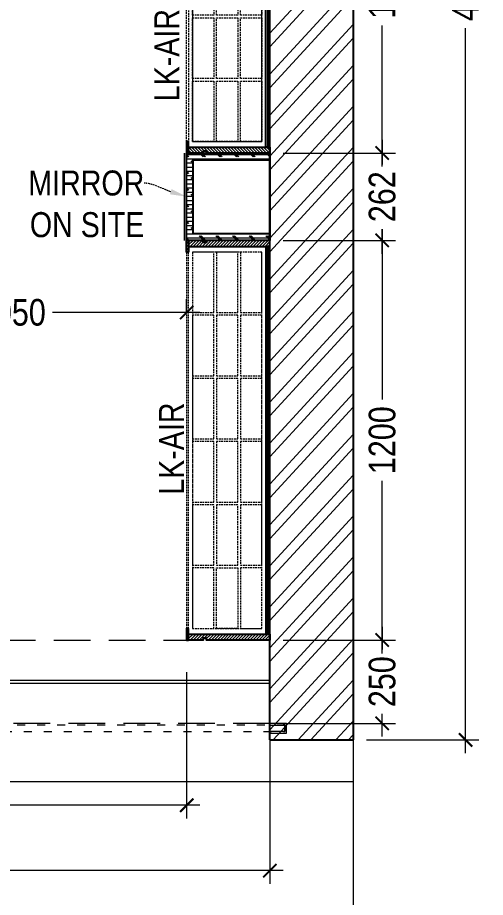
# Model space of a CAD drawing. Extents: x 9776 to 16997, y -1124789 to 0.
# Drawn here: x 15592 to 16997, y -1123436 to -1120795 of the extents above; entities that cross this region are included whole.
import ezdxf
from ezdxf import colors
from ezdxf.entities.mleader import LeaderData, LeaderLine
from ezdxf.lldxf.tags import DXFTag
from ezdxf.math import Vec2, Vec3

# ---------------------------------------------------------------- set-up
doc = ezdxf.new("R2010")
doc.units = 0
doc.header["$LTSCALE"] = 40
doc.header["$MEASUREMENT"] = 0
doc.header["$PDMODE"] = 3
for name, pattern in [('a_p6_plan_L18$0$HIDDEN', [0.375, 0.25, -0.125]), ('ACAD_ISO03W100', [30, 12, -18]), ('HIDDEN', [0.375, 0.25, -0.125]), ('HIDDEN2', [0.1875, 0.125, -0.0625])]:
    doc.linetypes.add(name, pattern=pattern)
for name, color, linetype, lineweight in [('beam', 90, 'Continuous', 9), ('dimensions', 149, 'Continuous', 5), ('Floor-Unit', 1, 'Continuous', 13), ('Glass-FrontGlazing', 150, 'Continuous', 20), ('IM-ANNO-HATCH', 8, 'Continuous', 5), ('LENS_HATCH_WALL', 251, 'Continuous', 5), ('LENS_PARTITION', 21, 'Continuous', 25), ('LENS_TEXT', 31, 'HIDDEN2', 5), ('LN-ELEVATION-1', 81, 'Continuous', 25), ('LN-ELEVATION-2', 103, 'Continuous', 20), ('LN-ELEVATION-3', 125, 'a_p6_plan_L18$0$HIDDEN', 18), ('LN-HATCH', 251, 'Continuous', 0), ('Mirror', 4, 'Continuous', 15), ('shutter', 172, 'Continuous', 9), ('Steps', 4, 'Continuous', 9)]:
    doc.layers.add(name, color=color, linetype=linetype, lineweight=lineweight)
doc.layers.add('wall', color=5, linetype='Continuous')
doc.styles.get("Standard").update_dxf_attribs({"font": 'ARIALN.TTF'})
tags = doc.linetypes.add('DASHED2', pattern=[0.375, 0.25, -0.125]).pattern_tags.tags
tags[6:7] = [DXFTag(74, 4), DXFTag(75, 0), DXFTag(340, '0'), DXFTag(46, 1.0), DXFTag(50, 0.0), DXFTag(44, 0.0), DXFTag(45, 0.0)]
tags[4:5] = [DXFTag(74, 4), DXFTag(75, 0), DXFTag(340, '0'), DXFTag(46, 1.0), DXFTag(50, 0.0), DXFTag(44, 0.0), DXFTag(45, 0.0)]
doc.dimstyles.new('Working', dxfattribs={"dimscale": 0.8, "dimtxt": 100, "dimasz": 50, "dimexe": 50, "dimexo": 50, "dimgap": 0, "dimtad": 0, "dimdec": 0, "dimzin": 0, "dimdsep": 46, "dimtxsty": 'Standard', "dimblk": 'ARCHTICK', "dimcen": 0, "dimdle": 50, "dimclrd": 250, "dimclre": 8, "dimclrt": 7, "dimadec": 0, "dimazin": 0, "dimtfac": 1, "dimtdec": 0, "dimtofl": 0, "dimtmove": 1, "dimatfit": 3, "dimfxl": 3, "dimtolj": 1, "dimlwd": 5, "dimlwe": 0, "dimarcsym": 0})
pattern_1 = [(45, (7858054.0837, 3504049.203), (-4.4901280605, 4.4901280605), [])]
pattern_2 = [(45, (7858558.917, 3503823.203), (-4.4901280605, 4.4901280605), [])]

# ---------------------------------------------------------------- blocks, each defined once
blk = doc.blocks.new('sdvwers')
at = {"layer": 'IM-ANNO-HATCH'}
h = blk.add_hatch(dxfattribs=at)
h.set_pattern_fill('CORK', color=256, scale=100, angle=180)
h.set_pattern_definition([(180, (-16600, 1118193.753), (-1e-15, -12.5), []), (315, (-16606.25, 1118200.003), (25, 25), [17.6776696, -17.6776696]), (315, (-16609.375, 1118200.003), (25, 25), [17.6776696, -17.6776696]), (315, (-16612.5, 1118200.003), (25, 25), [17.6776696, -17.6776696])])
h.paths.add_polyline_path([(-480, -3027.6), (-250, -3027.6), (-250, -3007.6), (-440, -3007.6), (-500, -3007.6), (-500, -3269.7), (-250, -3269.7), (-250, -3249.7), (-480, -3249.7)])
at = {"layer": 'LENS_HATCH_WALL', "ltscale": 12}
h = blk.add_hatch(dxfattribs=at)
h.set_pattern_fill('ANSI32', color=256, scale=222, angle=182.4314, style=0)
h.set_pattern_definition([(227.43139487, (-30457272.47, 1547692.1), (61.3109499, -56.31633798), []), (227.43139487, (-30457311.68, 1547690.435), (61.3109499, -56.31633798), [])])
h.paths.add_polyline_path([(-6520, 0), (-6520, -4769.7), (-6270, -4769.7), (-6270, -4719.7), (-6270, -250), (-250, -250), (-250, -1672.4), (-250, -4769.7), (0, -4769.7), (0, 0)])
at = {"layer": 'beam', "linetype": 'HIDDEN', "ltscale": 11}
blk.add_lwpolyline([(-250, -4719.7), (-3044.1, -4719.7), (-3044.1, -4469.7), (-250, -4469.7)], close=True, dxfattribs=at)
at = {"layer": 'LENS_PARTITION'}
for points in [[(-500, -3007.6), (-250, -3007.6), (-250, -3269.7), (-500, -3269.7)], [(-480, -3027.6), (-250, -3027.6), (-250, -3249.7), (-480, -3249.7)]]:
    blk.add_lwpolyline(points, close=True, dxfattribs=at)
at = {"layer": 'Mirror', "lineweight": 0}
for points in [[(-506, -3269.7), (-506, -3007.6)], [(-500, -3269.7), (-500, -3007.6)]]:
    blk.add_lwpolyline(points, dxfattribs=at)
at = {"layer": 'shutter', "color": 5, "linetype": 'ACAD_ISO03W100', "ltscale": 0.05, "true_color": 0x0505ff}
blk.add_lwpolyline([(-3089.1, -4724.7), (-3089.1, -4744.7), (-205, -4744.7), (-205, -4724.7)], close=True, dxfattribs=at)
at = {"layer": 'shutter', "ltscale": 10}
blk.add_lwpolyline([(-250, -4719.7), (-250, -4724.7), (-205, -4724.7), (-205, -4744.7), (-250, -4744.7), (-250, -4749.7), (-200, -4749.7), (-200, -4719.7)], close=True, dxfattribs=at)
at = {"layer": 'Steps'}
for p, q in [((0, -4769.7), (0, -6594.7)), ((-6520, -4894.7), (0, -4894.7))]:
    blk.add_line(p, q, dxfattribs=at)
at = {"layer": 'wall', "color": 1}
for p, q in [((0, 0), (0, -4769.7)), ((-250, -4769.7), (-250, -250)), ((-250, -4769.7), (0, -4769.7))]:
    blk.add_line(p, q, dxfattribs=at)
blk = doc.blocks.new('12MM VC PLAN')
at = {"layer": 'LN-HATCH', "ltscale": 0.5}
h = blk.add_hatch(dxfattribs=at)
h.set_pattern_fill('ANSI31', color=256, scale=2)
h.set_pattern_definition([(45, (3760859.753, 1795248.936), (-4.490128061, 4.490128061), [])])
h.paths.add_polyline_path([(-1200, 250), (-1200, 60), (-1194, 60), (-1194, 50), (-1200, 50), (-1200, 6), (-1182, 6), (-1182, 250)])
h = blk.add_hatch(dxfattribs=at)
h.set_pattern_fill('ANSI31', color=256, scale=2)
h.set_pattern_definition(pattern_1)
h.paths.add_polyline_path([(0, 250), (0, 60), (-6, 60), (-6, 50), (0, 50), (0, 6), (-18, 6), (-18, 250)])
h = blk.add_hatch(dxfattribs=at)
h.set_pattern_fill('ANSI31', color=256, scale=2)
h.set_pattern_definition([(45, (7858047.0837, 3504049.203), (-4.4901280605, 4.4901280605), [])])
h.paths.add_polyline_path([(-1165, 6), (-1165, 0), (-1200, 0), (-1200, 6)])
h = blk.add_hatch(dxfattribs=at)
h.set_pattern_fill('ANSI31', color=256, scale=2)
h.set_pattern_definition(pattern_1)
h.paths.add_polyline_path([(-28, 6), (-28, 0), (0, 0), (0, 6)])
at = {"layer": 'LN-ELEVATION-1', "ltscale": 0.5}
for points in [[(-1200, 250), (-1200, 60), (-1194, 60), (-1194, 50), (-1200, 50), (-1200, 6), (-1182, 6), (-1182, 250)], [(-18, 238), (-1182, 238), (-1182, 244), (-18, 244)], [(0, 250), (0, 60), (-6, 60), (-6, 50), (0, 50), (0, 6), (-18, 6), (-18, 250)], [(-1165, 6), (-1165, 0), (-1200, 0), (-1200, 6)], [(-35, 6), (-35, 0), (0, 0), (0, 6)]]:
    blk.add_lwpolyline(points, close=True, dxfattribs=at)
at = {"layer": 'LN-ELEVATION-3', "ltscale": 0.5}
for p, q in [((-1182, 250), (-18, 250)), ((-1165, 6), (-35, 6)), ((-35, 0), (-1165, 0))]:
    blk.add_line(p, q, dxfattribs=at)
for points in [[(-1165, 226), (-35, 226), (-35, 18), (-1165, 18)], [(-1165, 226), (-983.3, 226), (-983.3, 162), (-1165, 162)], [(-975.3, 226), (-793.7, 226), (-793.7, 162), (-975.3, 162)], [(-785.7, 226), (-604, 226), (-604, 162), (-785.7, 162)], [(-596, 226), (-414.3, 226), (-414.3, 162), (-596, 162)], [(-406.3, 226), (-224.7, 226), (-224.7, 162), (-406.3, 162)], [(-216.7, 226), (-35, 226), (-35, 162), (-216.7, 162)], [(-1165, 90), (-983.3, 90), (-983.3, 154), (-1165, 154)], [(-975.3, 154), (-793.7, 154), (-793.7, 90), (-975.3, 90)], [(-785.7, 154), (-604, 154), (-604, 90), (-785.7, 90)], [(-596, 154), (-414.3, 154), (-414.3, 90), (-596, 90)], [(-406.3, 154), (-224.7, 154), (-224.7, 90), (-406.3, 90)], [(-216.7, 154), (-35, 154), (-35, 90), (-216.7, 90)], [(-1165, 82), (-983.3, 82), (-983.3, 18), (-1165, 18)], [(-975.3, 82), (-793.7, 82), (-793.7, 18), (-975.3, 18)], [(-785.7, 82), (-604, 82), (-604, 18), (-785.7, 18)], [(-596, 82), (-414.3, 82), (-414.3, 18), (-596, 18)], [(-406.3, 82), (-224.7, 82), (-224.7, 18), (-406.3, 18)], [(-216.7, 82), (-35, 82), (-35, 18), (-216.7, 18)]]:
    blk.add_lwpolyline(points, close=True, dxfattribs=at)
blk = doc.blocks.new('1010MM VC PLAN')
at = {"layer": 'LN-HATCH', "ltscale": 0.5}
h = blk.add_hatch(dxfattribs=at)
h.set_pattern_fill('ANSI31', color=256, scale=2)
h.set_pattern_definition([(45, (3761554.586, 1795022.936), (-4.490128061, 4.490128061), [])])
h.paths.add_polyline_path([(-505.2, 24), (-505.2, -166), (-499.2, -166), (-499.2, -176), (-505.2, -176), (-505.2, -220), (-487.2, -220), (-487.2, 24)])
h = blk.add_hatch(dxfattribs=at)
h.set_pattern_fill('ANSI31', color=256, scale=2)
h.set_pattern_definition(pattern_2)
h.paths.add_polyline_path([(504.8, 24), (504.8, -166), (498.8, -166), (498.8, -176), (504.8, -176), (504.8, -220), (486.8, -220), (486.8, 24)])
h = blk.add_hatch(dxfattribs=at)
h.set_pattern_fill('ANSI31', color=256, scale=2)
h.set_pattern_definition([(45, (7858741.917, 3503823.203), (-4.4901280605, 4.4901280605), [])])
h.paths.add_polyline_path([(-470.2, -220), (-470.2, -226), (-505.2, -226), (-505.2, -220)])
h = blk.add_hatch(dxfattribs=at)
h.set_pattern_fill('ANSI31', color=256, scale=2)
h.set_pattern_definition(pattern_2)
h.paths.add_polyline_path([(476.8, -220), (476.8, -226), (511.8, -226), (511.8, -220)])
at = {"layer": 'LN-ELEVATION-1', "ltscale": 0.5}
for points in [[(-505.2, 24), (-505.2, -166), (-499.2, -166), (-499.2, -176), (-505.2, -176), (-505.2, -220), (-487.2, -220), (-487.2, 24)], [(486.8, 12), (-487.2, 12), (-487.2, 18), (486.8, 18)], [(504.8, 24), (504.8, -166), (498.8, -166), (498.8, -176), (504.8, -176), (504.8, -220), (486.8, -220), (486.8, 24)], [(-470.2, -220), (-470.2, -226), (-505.2, -226), (-505.2, -220)], [(469.8, -220), (469.8, -226), (504.8, -226), (504.8, -220)]]:
    blk.add_lwpolyline(points, close=True, dxfattribs=at)
at = {"layer": 'LN-ELEVATION-2', "ltscale": 0.5}
blk.add_lwpolyline([(470.2, 0), (-470.2, 0), (-470.2, -208), (470.2, -208)], close=True, dxfattribs=at)
at = {"layer": 'LN-ELEVATION-3', "ltscale": 0.5}
for p, q in [((-487.2, 24), (486.8, 24)), ((-470.2, -220), (469.8, -220)), ((469.8, -226), (-470.2, -226))]:
    blk.add_line(p, q, dxfattribs=at)
for points in [[(-470.2, 0), (-288.5, 0), (-288.5, -64), (-470.2, -64)], [(-280.5, 0), (-98.8, 0), (-98.8, -64), (-280.5, -64)], [(-90.8, 0), (90.8, 0), (90.8, -64), (-90.8, -64)], [(98.8, 0), (280.5, 0), (280.5, -64), (98.8, -64)], [(288.5, 0), (470.2, 0), (470.2, -64), (288.5, -64)], [(-470.2, -136), (-288.5, -136), (-288.5, -72), (-470.2, -72)], [(-280.5, -72), (-98.8, -72), (-98.8, -136), (-280.5, -136)], [(-90.8, -72), (90.8, -72), (90.8, -136), (-90.8, -136)], [(98.8, -72), (280.5, -72), (280.5, -136), (98.8, -136)], [(288.5, -72), (470.2, -72), (470.2, -136), (288.5, -136)], [(-470.2, -144), (-288.5, -144), (-288.5, -208), (-470.2, -208)], [(-280.5, -144), (-98.8, -144), (-98.8, -208), (-280.5, -208)], [(-90.8, -144), (90.8, -144), (90.8, -208), (-90.8, -208)], [(98.8, -144), (280.5, -144), (280.5, -208), (98.8, -208)], [(288.5, -144), (470.2, -144), (470.2, -208), (288.5, -208)]]:
    blk.add_lwpolyline(points, close=True, dxfattribs=at)
blk = doc.blocks.new('_ArchTick')
at = {"const_width": 0.15}
blk.add_lwpolyline([(-0.5, -0.5), (0.5, 0.5)], dxfattribs=at)
blk = doc.blocks.new('*D28')
at = {"layer": 'Defpoints', "color": 0, "ltscale": 50, "transparency": 16777216}
for p in [(16100, 0), (14755.9, -1122663.5), (16100, -1123159.5)]:
    blk.add_point(p, dxfattribs=at)
at = {"layer": 'dimensions', "color": 8, "linetype": 'DASHED2', "lineweight": 0, "ltscale": 50, "transparency": 16777216}
for p, q in [((14755.9, -1122759.5), (14755.9, -1123199.5)), ((16100, -1122759.5), (16100, -1123199.5))]:
    blk.add_line(p, q, dxfattribs=at)
at = {"layer": 'dimensions', "color": 250, "linetype": 'DASHED2', "lineweight": 5, "ltscale": 50, "transparency": 16777216}
for p, q in [((14715.9, -1123159.5), (15333.2, -1123159.5)), ((16140, -1123159.5), (15522.7, -1123159.5))]:
    blk.add_line(p, q, dxfattribs=at)
at = {"layer": 'dimensions', "color": 250, "lineweight": 5, "ltscale": 50, "transparency": 16777216, "xscale": 40, "yscale": 40, "zscale": 40, "rotation": 180}
blk.add_blockref('_ArchTick', (14755.9, -1123159.5), dxfattribs=at)
at = {"layer": 'dimensions', "color": 250, "lineweight": 5, "ltscale": 50, "transparency": 16777216, "xscale": 40, "yscale": 40, "zscale": 40}
blk.add_blockref('_ArchTick', (16100, -1123159.5), dxfattribs=at)
at = {"layer": 'dimensions', "color": 7, "ltscale": 50, "transparency": 16777216, "insert": (15428, -1123159.5), "char_height": 80, "attachment_point": 5, "bg_fill": 3, "box_fill_scale": 1.25, "bg_fill_color": 9, "bg_fill_true_color": 13158600, "bg_fill_transparency": 0}
blk.add_mtext('\\A1;1344', dxfattribs=at)
blk = doc.blocks.new('*D29')
at = {"layer": 'Defpoints', "color": 0, "ltscale": 50, "transparency": 16777216}
for p in [(16100, 0), (16350, -496), (16350, -1122663.5)]:
    blk.add_point(p, dxfattribs=at)
at = {"layer": 'dimensions', "color": 8, "linetype": 'DASHED2', "lineweight": 0, "ltscale": 50, "transparency": 16777216}
for p, q in [((16100, -96), (16100, -536)), ((16350, -896), (16350, -456))]:
    blk.add_line(p, q, dxfattribs=at)
at = {"layer": 'dimensions', "color": 250, "linetype": 'DASHED2', "lineweight": 5, "ltscale": 50, "transparency": 16777216}
for p, q in [((16060, -496), (16152.1, -496)), ((16390, -496), (16297.9, -496))]:
    blk.add_line(p, q, dxfattribs=at)
at = {"layer": 'dimensions', "color": 250, "lineweight": 5, "ltscale": 50, "transparency": 16777216, "xscale": 40, "yscale": 40, "zscale": 40, "rotation": 180}
blk.add_blockref('_ArchTick', (16100, -496), dxfattribs=at)
at = {"layer": 'dimensions', "color": 250, "lineweight": 5, "ltscale": 50, "transparency": 16777216, "xscale": 40, "yscale": 40, "zscale": 40}
blk.add_blockref('_ArchTick', (16350, -496), dxfattribs=at)
at = {"layer": 'dimensions', "color": 7, "ltscale": 50, "transparency": 16777216, "insert": (16225, -496), "char_height": 80, "attachment_point": 5, "bg_fill": 3, "box_fill_scale": 1.25, "bg_fill_color": 9, "bg_fill_true_color": 13158600, "bg_fill_transparency": 0}
blk.add_mtext('\\A1;250', dxfattribs=at)
blk = doc.blocks.new('*D30')
at = {"layer": 'Defpoints', "color": 0, "ltscale": 50, "transparency": 16777216}
for p in [(16350, -1122663.5), (16687.5, -1122663.5), (16350, -1122913.5)]:
    blk.add_point(p, dxfattribs=at)
at = {"layer": 'dimensions', "color": 250, "linetype": 'DASHED2', "lineweight": 5, "ltscale": 50, "transparency": 16777216}
for p, q in [((16687.5, -1122623.5), (16687.5, -1122715.6)), ((16687.5, -1122953.5), (16687.5, -1122861.4))]:
    blk.add_line(p, q, dxfattribs=at)
at = {"layer": 'dimensions', "color": 8, "linetype": 'DASHED2', "lineweight": 0, "ltscale": 50, "transparency": 16777216}
for p, q in [((16390, -1122663.5), (16727.5, -1122663.5)), ((16390, -1122913.5), (16727.5, -1122913.5))]:
    blk.add_line(p, q, dxfattribs=at)
at = {"layer": 'dimensions', "color": 250, "lineweight": 5, "ltscale": 50, "transparency": 16777216, "xscale": 40, "yscale": 40, "zscale": 40}
for p, rotation in [((16687.5, -1122663.5), 90), ((16687.5, -1122913.5), 270)]:
    blk.add_blockref('_ArchTick', p, dxfattribs=dict(at, rotation=rotation))
at = {"layer": 'dimensions', "color": 7, "ltscale": 50, "transparency": 16777216, "insert": (16687.5, -1122788.5), "char_height": 80, "attachment_point": 5, "rotation": 90, "bg_fill": 3, "box_fill_scale": 1.25, "bg_fill_color": 9, "bg_fill_true_color": 13158600, "bg_fill_transparency": 0}
blk.add_mtext('\\A1;250', dxfattribs=at)
blk = doc.blocks.new('*D31')
at = {"layer": 'Defpoints', "color": 0, "ltscale": 50, "transparency": 16777216}
for p in [(16350, -1121463.5), (16687.5, -1121463.5), (16350, -1122663.5)]:
    blk.add_point(p, dxfattribs=at)
at = {"layer": 'dimensions', "color": 250, "linetype": 'DASHED2', "lineweight": 5, "ltscale": 50, "transparency": 16777216}
for p, q in [((16687.5, -1121423.5), (16687.5, -1121968.7)), ((16687.5, -1122703.5), (16687.5, -1122158.3))]:
    blk.add_line(p, q, dxfattribs=at)
at = {"layer": 'dimensions', "color": 8, "linetype": 'DASHED2', "lineweight": 0, "ltscale": 50, "transparency": 16777216}
for p, q in [((16390, -1121463.5), (16727.5, -1121463.5)), ((16390, -1122663.5), (16727.5, -1122663.5))]:
    blk.add_line(p, q, dxfattribs=at)
at = {"layer": 'dimensions', "color": 250, "lineweight": 5, "ltscale": 50, "transparency": 16777216, "xscale": 40, "yscale": 40, "zscale": 40}
for p, rotation in [((16687.5, -1121463.5), 90), ((16687.5, -1122663.5), 270)]:
    blk.add_blockref('_ArchTick', p, dxfattribs=dict(at, rotation=rotation))
at = {"layer": 'dimensions', "color": 7, "ltscale": 50, "transparency": 16777216, "insert": (16687.5, -1122063.5), "char_height": 80, "attachment_point": 5, "rotation": 90, "bg_fill": 3, "box_fill_scale": 1.25, "bg_fill_color": 9, "bg_fill_true_color": 13158600, "bg_fill_transparency": 0}
blk.add_mtext('\\A1;1200', dxfattribs=at)
blk = doc.blocks.new('*D32')
at = {"layer": 'Defpoints', "color": 0, "ltscale": 50, "transparency": 16777216}
for p in [(16350, -1121201.4), (16687.5, -1121201.4), (16350, -1121463.5)]:
    blk.add_point(p, dxfattribs=at)
at = {"layer": 'dimensions', "color": 250, "linetype": 'DASHED2', "lineweight": 5, "ltscale": 50, "transparency": 16777216}
for p, q in [((16687.5, -1121161.4), (16687.5, -1121259.7)), ((16687.5, -1121503.5), (16687.5, -1121405.2))]:
    blk.add_line(p, q, dxfattribs=at)
at = {"layer": 'dimensions', "color": 8, "linetype": 'DASHED2', "lineweight": 0, "ltscale": 50, "transparency": 16777216}
for p, q in [((16390, -1121201.4), (16727.5, -1121201.4)), ((16390, -1121463.5), (16727.5, -1121463.5))]:
    blk.add_line(p, q, dxfattribs=at)
at = {"layer": 'dimensions', "color": 250, "lineweight": 5, "ltscale": 50, "transparency": 16777216, "xscale": 40, "yscale": 40, "zscale": 40}
for p, rotation in [((16687.5, -1121201.4), 90), ((16687.5, -1121463.5), 270)]:
    blk.add_blockref('_ArchTick', p, dxfattribs=dict(at, rotation=rotation))
at = {"layer": 'dimensions', "color": 7, "ltscale": 50, "transparency": 16777216, "insert": (16687.5, -1121332.5), "char_height": 80, "attachment_point": 5, "rotation": 90, "bg_fill": 3, "box_fill_scale": 1.25, "bg_fill_color": 9, "bg_fill_true_color": 13158600, "bg_fill_transparency": 0}
blk.add_mtext('\\A1;262', dxfattribs=at)
blk = doc.blocks.new('*D33')
at = {"layer": 'Defpoints', "color": 0, "ltscale": 50, "transparency": 16777216}
for p in [(16350, -1120191.4), (16687.5, -1120191.4), (16350, -1121201.4)]:
    blk.add_point(p, dxfattribs=at)
at = {"layer": 'dimensions', "color": 250, "linetype": 'DASHED2', "lineweight": 5, "ltscale": 50, "transparency": 16777216}
for p, q in [((16687.5, -1120151.4), (16687.5, -1120601.6)), ((16687.5, -1121241.4), (16687.5, -1120791.2))]:
    blk.add_line(p, q, dxfattribs=at)
at = {"layer": 'dimensions', "color": 8, "linetype": 'DASHED2', "lineweight": 0, "ltscale": 50, "transparency": 16777216}
for p, q in [((16390, -1120191.4), (16727.5, -1120191.4)), ((16390, -1121201.4), (16727.5, -1121201.4))]:
    blk.add_line(p, q, dxfattribs=at)
at = {"layer": 'dimensions', "color": 250, "lineweight": 5, "ltscale": 50, "transparency": 16777216, "xscale": 40, "yscale": 40, "zscale": 40}
for p, rotation in [((16687.5, -1120191.4), 90), ((16687.5, -1121201.4), 270)]:
    blk.add_blockref('_ArchTick', p, dxfattribs=dict(at, rotation=rotation))
at = {"layer": 'dimensions', "color": 7, "ltscale": 50, "transparency": 16777216, "insert": (16687.5, -1120696.4), "char_height": 80, "attachment_point": 5, "rotation": 90, "bg_fill": 3, "box_fill_scale": 1.25, "bg_fill_color": 9, "bg_fill_true_color": 13158600, "bg_fill_transparency": 0}
blk.add_mtext('\\A1;1010', dxfattribs=at)
blk = doc.blocks.new('*D51')
at = {"layer": 'Defpoints', "color": 0, "ltscale": 50, "transparency": 16777216}
for p in [(15050, -1121543.6), (15050, -1121680), (16100, -1121703.5)]:
    blk.add_point(p, dxfattribs=at)
at = {"layer": 'dimensions', "color": 8, "linetype": 'DASHED2', "lineweight": 0, "ltscale": 50, "transparency": 16777216}
for p, q in [((15050, -1121583.6), (15050, -1121720)), ((16100, -1121680), (16100, -1121640))]:
    blk.add_line(p, q, dxfattribs=at)
at = {"layer": 'dimensions', "color": 250, "linetype": 'DASHED2', "lineweight": 5, "ltscale": 50, "transparency": 16777216}
for p, q in [((15010, -1121680), (15480.2, -1121680)), ((16140, -1121680), (15669.8, -1121680))]:
    blk.add_line(p, q, dxfattribs=at)
at = {"layer": 'dimensions', "color": 250, "lineweight": 5, "ltscale": 50, "transparency": 16777216, "xscale": 40, "yscale": 40, "zscale": 40, "rotation": 180}
blk.add_blockref('_ArchTick', (15050, -1121680), dxfattribs=at)
at = {"layer": 'dimensions', "color": 250, "lineweight": 5, "ltscale": 50, "transparency": 16777216, "xscale": 40, "yscale": 40, "zscale": 40}
blk.add_blockref('_ArchTick', (16100, -1121680), dxfattribs=at)
at = {"layer": 'dimensions', "color": 7, "ltscale": 50, "transparency": 16777216, "insert": (15575, -1121680), "char_height": 80, "attachment_point": 5, "bg_fill": 3, "box_fill_scale": 1.25, "bg_fill_color": 9, "bg_fill_true_color": 13158600, "bg_fill_transparency": 0}
blk.add_mtext('\\A1;1050', dxfattribs=at)
blk = doc.blocks.new('*D73')
at = {"layer": 'Defpoints', "color": 0, "ltscale": 50, "transparency": 16777216}
for p in [(16350, -1118443.8), (16938, -1118443.8), (16600, -1122963.5)]:
    blk.add_point(p, dxfattribs=at)
at = {"layer": 'dimensions', "color": 250, "linetype": 'DASHED2', "lineweight": 5, "ltscale": 50, "transparency": 16777216}
for p, q in [((16938, -1118403.8), (16938, -1120604.5)), ((16938, -1123003.5), (16938, -1120802.8))]:
    blk.add_line(p, q, dxfattribs=at)
at = {"layer": 'dimensions', "color": 8, "linetype": 'DASHED2', "lineweight": 0, "ltscale": 50, "transparency": 16777216}
for p, q in [((16538, -1118443.8), (16978, -1118443.8)), ((16640, -1122963.5), (16978, -1122963.5))]:
    blk.add_line(p, q, dxfattribs=at)
at = {"layer": 'dimensions', "color": 250, "lineweight": 5, "ltscale": 50, "transparency": 16777216, "xscale": 40, "yscale": 40, "zscale": 40}
for p, rotation in [((16938, -1118443.8), 90), ((16938, -1122963.5), 270)]:
    blk.add_blockref('_ArchTick', p, dxfattribs=dict(at, rotation=rotation))
at = {"layer": 'dimensions', "color": 7, "ltscale": 50, "transparency": 16777216, "insert": (16938, -1120703.6), "char_height": 80, "attachment_point": 5, "rotation": 90, "bg_fill": 3, "box_fill_scale": 1.25, "bg_fill_color": 9, "bg_fill_true_color": 13158600, "bg_fill_transparency": 0}
blk.add_mtext('\\A1;4520', dxfattribs=at)
blk = doc.blocks.new('*D74')
at = {"layer": 'Defpoints', "color": 0, "ltscale": 50, "transparency": 16777216}
for p in [(16350, -1122783.5), (13555.9, -1122793.5), (13555.9, -1123355.5)]:
    blk.add_point(p, dxfattribs=at)
at = {"layer": 'dimensions', "color": 8, "linetype": 'DASHED2', "lineweight": 0, "ltscale": 50, "transparency": 16777216}
for p, q in [((13555.9, -1122955.5), (13555.9, -1123395.5)), ((16350, -1122955.5), (16350, -1123395.5))]:
    blk.add_line(p, q, dxfattribs=at)
at = {"layer": 'dimensions', "color": 250, "linetype": 'DASHED2', "lineweight": 5, "ltscale": 50, "transparency": 16777216}
for p, q in [((13515.9, -1123355.5), (14854.6, -1123355.5)), ((16390, -1123355.5), (15051.3, -1123355.5))]:
    blk.add_line(p, q, dxfattribs=at)
at = {"layer": 'dimensions', "color": 250, "lineweight": 5, "ltscale": 50, "transparency": 16777216, "xscale": 40, "yscale": 40, "zscale": 40, "rotation": 180}
blk.add_blockref('_ArchTick', (13555.9, -1123355.5), dxfattribs=at)
at = {"layer": 'dimensions', "color": 250, "lineweight": 5, "ltscale": 50, "transparency": 16777216, "xscale": 40, "yscale": 40, "zscale": 40}
blk.add_blockref('_ArchTick', (16350, -1123355.5), dxfattribs=at)
at = {"layer": 'dimensions', "color": 7, "ltscale": 50, "transparency": 16777216, "insert": (14953, -1123355.5), "char_height": 80, "attachment_point": 5, "bg_fill": 3, "box_fill_scale": 1.25, "bg_fill_color": 9, "bg_fill_true_color": 13158600, "bg_fill_transparency": 0}
blk.add_mtext('\\A1;2794', dxfattribs=at)

msp = doc.modelspace()

# ---------------------------------------------------------------- linework, layer by layer
at = {"layer": 'Glass-FrontGlazing'}
msp.add_lwpolyline([(13555.9, -1122793.5), (13555.9, -1122783.5), (16350, -1122783.5), (16350, -1122793.5)], close=True, dxfattribs=at)

# ---------------------------------------------------------------- block references
msp.add_blockref('sdvwers', (16600, -1118193.8))
at = {"layer": 'Floor-Unit', "rotation": 270}
msp.add_blockref('1010MM VC PLAN', (16326, -1120696.6), dxfattribs=at)
at = {"layer": 'Floor-Unit', "ltscale": 0.5, "xscale": -1, "rotation": 270}
msp.add_blockref('12MM VC PLAN', (16100, -1121463.5), dxfattribs=at)

# ---------------------------------------------------------------- texts
at = {"layer": 'LENS_TEXT', "linetype": 'Continuous', "ltscale": 3, "char_height": 75, "width": 237.441, "attachment_point": 5, "rotation": 90}
for s, insert in [('\\pxql;LK-AIR+VC-EYE', (16041.1, -1120927.1)), ('\\pxql;LK-AIR', (16054.6, -1122108.5))]:
    msp.add_mtext(s, dxfattribs=dict(at, insert=insert))

# ---------------------------------------------------------------- leaders
at = {"layer": 'LENS_TEXT', "linetype": 'Continuous', "ltscale": 3}
ml = msp.add_multileader_mtext('Standard', dxfattribs=at)
ml.set_content('\\pxqr,t3;{\\C256;MIRROR ON SITE}', color=1)
ml.set_leader_properties(color=256, linetype='ByLayer', lineweight=-1)
ml.build(insert=Vec2(0, 0))
ml.multileader.update_dxf_attribs({"leader_type": 2, "dogleg_length": 0.36, "arrow_head_size": 50})
ctx = ml.context
ctx.base_point, ctx.char_height, ctx.arrow_head_size, ctx.landing_gap_size, ctx.plane_origin = Vec3(15631.9, -1121292), 75, 50, 0.09, Vec3(17035.6, -1119743.3)
ctx.text_align_type = 2
notes = []
notes.append((ctx, [(0, (1, 1, 0), (15973.2, -1121292), (-1, 0), 0.36, [(1, [(16100, -1121332.5)], 0, [])])]))
ctx.mtext.insert, ctx.mtext.width, ctx.mtext.alignment, ctx.mtext.flow_direction = Vec3(15972.8, -1121253.8), 359, 3, 5
for ctx, leaders in notes:
    for number, flags, end, landing, length, lines in leaders:
        leader = LeaderData()
        leader.index, (leader.has_last_leader_line, leader.has_dogleg_vector, leader.attachment_direction) = number, flags
        leader.last_leader_point, leader.dogleg_vector, leader.dogleg_length = Vec3(end), Vec3(landing), length
        for number, points, colour, breaks in lines:
            line = LeaderLine()
            line.index, line.vertices, line.color, line.breaks = number, Vec3.list(points), colors.encode_raw_color(colour), breaks
            leader.lines.append(line)
        ctx.leaders.append(leader)

# ---------------------------------------------------------------- next in the draw order: dimensions: what is measured, and where the dimension line sits
at = {"layer": 'dimensions', "ltscale": 50}
dim = msp.add_linear_dim(base=(16100, -1123159.5), p1=(14755.9, -1122663.5), p2=(16100, 0), dimstyle='Working', override={"dimfxl": 500, "dimfxlon": 1, "dimtfill": 1, "dimarcsym": 1}, dxfattribs=at)
dim.commit()
dim.dimension.update_dxf_attribs({"geometry": '*D28', "text_midpoint": (15428, -1123159.5)})

# ---------------------------------------------------------------- next in the draw order: dimensions: what is measured, and where the dimension line sits
dim = msp.add_linear_dim(base=(16350, -496), p1=(16100, 0), p2=(16350, -1122663.5), dimstyle='Working', override={"dimfxl": 500, "dimfxlon": 1, "dimtfill": 1, "dimarcsym": 1}, dxfattribs=at)
dim.commit()
dim.dimension.update_dxf_attribs({"geometry": '*D29', "text_midpoint": (16225, -496)})

# ---------------------------------------------------------------- next in the draw order: dimensions: what is measured, and where the dimension line sits
dim = msp.add_linear_dim(base=(15050, -1121680), p1=(16100, -1121703.5), p2=(15050, -1121543.6), dimstyle='Working', override={"dimfxl": 500, "dimfxlon": 1, "dimtfill": 1, "dimarcsym": 1}, dxfattribs=at)
dim.commit()
dim.dimension.update_dxf_attribs({"geometry": '*D51', "text_midpoint": (15575, -1121680)})
dim = msp.add_linear_dim(base=(16687.5, -1122663.5), p1=(16350, -1122913.5), p2=(16350, -1122663.5), angle=90, dimstyle='Working', override={"dimfxl": 500, "dimfxlon": 1, "dimtfill": 1, "dimarcsym": 1}, dxfattribs=at)
dim.commit()
dim.dimension.update_dxf_attribs({"geometry": '*D30', "text_midpoint": (16687.5, -1122788.5)})

# ---------------------------------------------------------------- next in the draw order: dimensions: what is measured, and where the dimension line sits
dim = msp.add_linear_dim(base=(16687.5, -1121463.5), p1=(16350, -1122663.5), p2=(16350, -1121463.5), angle=90, dimstyle='Working', override={"dimfxl": 500, "dimfxlon": 1, "dimtfill": 1, "dimarcsym": 1}, dxfattribs=at)
dim.commit()
dim.dimension.update_dxf_attribs({"geometry": '*D31', "text_midpoint": (16687.5, -1122063.5)})

# ---------------------------------------------------------------- next in the draw order: dimensions: what is measured, and where the dimension line sits
dim = msp.add_linear_dim(base=(16687.5, -1121201.4), p1=(16350, -1121463.5), p2=(16350, -1121201.4), angle=90, dimstyle='Working', override={"dimfxl": 500, "dimfxlon": 1, "dimtfill": 1, "dimarcsym": 1}, dxfattribs=at)
dim.commit()
dim.dimension.update_dxf_attribs({"geometry": '*D32', "text_midpoint": (16687.5, -1121332.5)})

# ---------------------------------------------------------------- next in the draw order: dimensions: what is measured, and where the dimension line sits
dim = msp.add_linear_dim(base=(16687.5, -1120191.4), p1=(16350, -1121201.4), p2=(16350, -1120191.4), angle=90, dimstyle='Working', override={"dimfxl": 500, "dimfxlon": 1, "dimtfill": 1, "dimarcsym": 1}, dxfattribs=at)
dim.commit()
dim.dimension.update_dxf_attribs({"geometry": '*D33', "text_midpoint": (16687.5, -1120696.4)})

# ---------------------------------------------------------------- next in the draw order: dimensions: what is measured, and where the dimension line sits
dim = msp.add_linear_dim(base=(16938, -1118443.8), p1=(16600, -1122963.5), p2=(16350, -1118443.8), angle=90, dimstyle='Working', override={"dimfxl": 500, "dimfxlon": 1, "dimtfill": 1, "dimarcsym": 1}, dxfattribs=at)
dim.commit()
dim.dimension.update_dxf_attribs({"geometry": '*D73', "text_midpoint": (16938, -1120703.6)})

# ---------------------------------------------------------------- next in the draw order: dimensions: what is measured, and where the dimension line sits
dim = msp.add_linear_dim(base=(13555.9, -1123355.5), p1=(16350, -1122783.5), p2=(13555.9, -1122793.5), dimstyle='Working', override={"dimfxl": 500, "dimfxlon": 1, "dimtfill": 1, "dimarcsym": 1}, dxfattribs=at)
dim.commit()
dim.dimension.update_dxf_attribs({"geometry": '*D74', "text_midpoint": (14953, -1123355.5)})

doc.saveas('drawing.dxf')
